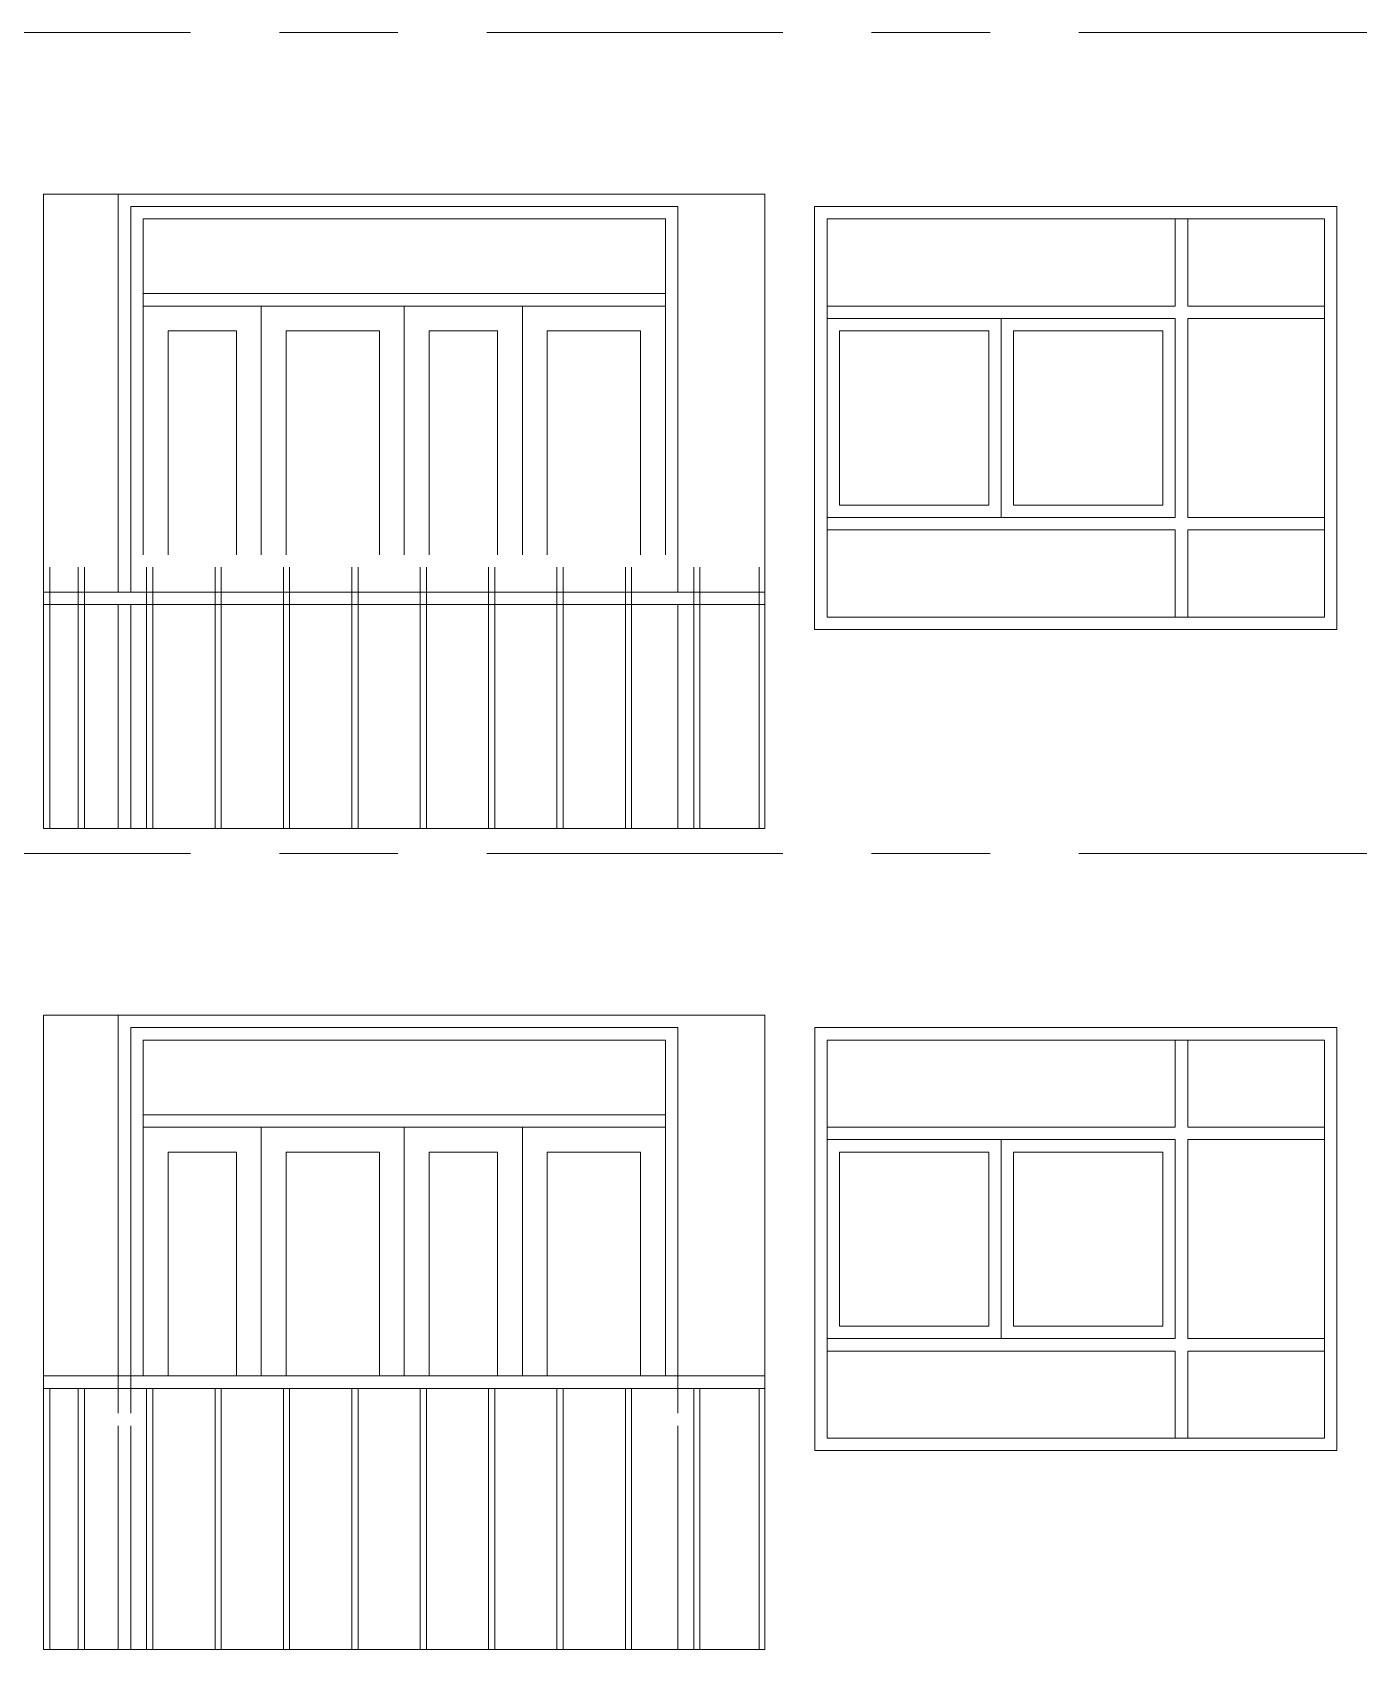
# Model space of a CAD drawing. Header units: millimetres. Extents: x -99196 to 15601, y -9661 to 93550.
# Drawn here: x -16746 to -11413, y 22000 to 28500 of the extents above; entities that cross this region are included whole.
import ezdxf

# ---------------------------------------------------------------- set-up
doc = ezdxf.new("R2010")
doc.units = ezdxf.units.MM
doc.linetypes.add('Centre', pattern=[31.75, 6.35, -4.7625, 15.875, -4.7625])
for name, color, linetype, lineweight in [('CUA', 31, 'Continuous', 9), ('NET THAY 1', 41, 'Continuous', 5), ('NET THAY 2', 55, 'Continuous', 5), ('NET-THAY', 2, 'Continuous', 9), ('TRUC', 225, 'Continuous', 5)]:
    doc.layers.add(name, color=color, linetype=linetype, lineweight=lineweight)

# ---------------------------------------------------------------- blocks, each defined once
blk = doc.blocks.new('CUA LO GIA - DB6-1834141-MẶT ĐỨNG 14-1')
at = {"layer": 'CUA'}
for p, q in [((-16350.5, 19800), (-16350.5, 21200)), ((-14150.5, 21200), (-16350.5, 21200)), ((-14150.5, 21200), (-14150.5, 19800)), ((-16300.5, 21150), (-16300.5, 19800)), ((-16300.5, 21150), (-14200.5, 21150)), ((-14200.5, 19800), (-14200.5, 21150)), ((-14200.5, 20850), (-16300.5, 20850)), ((-16300.5, 20850), (-16300.5, 20800)), ((-14200.5, 20800), (-14200.5, 20850)), ((-16300.5, 20800), (-14200.5, 20800)), ((-15825.5, 20800), (-16300.5, 20800)), ((-16300.5, 20800), (-16300.5, 19800)), ((-15825.5, 19800), (-15825.5, 20800)), ((-15250.5, 19800), (-15250.5, 20800)), ((-15250.5, 20800), (-15250.5, 19800)), ((-14775.5, 20800), (-14775.5, 19800)), ((-14200.5, 20800), (-14775.5, 20800)), ((-14200.5, 19800), (-14200.5, 20800)), ((-16200.5, 19800), (-16200.5, 20700)), ((-16200.5, 20700), (-15925.5, 20700)), ((-15925.5, 20700), (-15925.5, 19800)), ((-15725.5, 20700), (-15350.5, 20700)), ((-15725.5, 19800), (-15725.5, 20700)), ((-15350.5, 20700), (-15350.5, 19800)), ((-15150.5, 19800), (-15150.5, 20700)), ((-15150.5, 20700), (-14875.5, 20700)), ((-14875.5, 20700), (-14875.5, 19800)), ((-14675.5, 20700), (-14300.5, 20700)), ((-14675.5, 19800), (-14675.5, 20700)), ((-14300.5, 20700), (-14300.5, 19800))]:
    blk.add_line(p, q, dxfattribs=at)
blk = doc.blocks.new('X-PHONG NGU 2 - X-PHONG NGU 2_Recovery_-V116-MẶT ĐỨNG 14-1')
at = {"layer": 'CUA'}
for p, q in [((-13550.5, 21150), (-13550.5, 19550)), ((-13550.5, 21150), (-11550.5, 21150)), ((-12100.5, 21150), (-12150.5, 21150)), ((-12150.5, 20800), (-12150.5, 21150)), ((-12100.5, 21150), (-12100.5, 20800)), ((-11550.5, 19550), (-11550.5, 21150)), ((-12150.5, 20800), (-13550.5, 20800)), ((-13550.5, 20800), (-13550.5, 20750)), ((-12850.5, 20750), (-13550.5, 20750)), ((-13550.5, 19950), (-13550.5, 20750)), ((-13550.5, 20750), (-12150.5, 20750)), ((-12850.5, 20750), (-12850.5, 19950)), ((-12150.5, 19950), (-12150.5, 20750)), ((-11550.5, 20800), (-12100.5, 20800)), ((-12100.5, 20750), (-12100.5, 19950)), ((-12100.5, 20750), (-11550.5, 20750)), ((-11550.5, 20800), (-11550.5, 20750)), ((-13500.5, 20700), (-13500.5, 20000)), ((-13500.5, 20700), (-12900.5, 20700)), ((-12900.5, 20000), (-12900.5, 20700)), ((-12800.5, 20700), (-12200.5, 20700)), ((-12800.5, 20700), (-12800.5, 20000)), ((-12200.5, 20000), (-12200.5, 20700)), ((-13500.5, 20000), (-12900.5, 20000)), ((-12800.5, 20000), (-12200.5, 20000)), ((-12850.5, 19950), (-13550.5, 19950)), ((-13550.5, 19950), (-12150.5, 19950)), ((-13550.5, 19900), (-13550.5, 19950)), ((-12150.5, 19900), (-13550.5, 19900)), ((-12150.5, 19550), (-12150.5, 19900)), ((-12100.5, 19950), (-11550.5, 19950)), ((-12100.5, 19900), (-12100.5, 19550)), ((-11550.5, 19900), (-12100.5, 19900)), ((-11550.5, 19950), (-11550.5, 19900)), ((-13550.5, 19550), (-11550.5, 19550)), ((-12100.5, 19550), (-12150.5, 19550))]:
    blk.add_line(p, q, dxfattribs=at)
blk = doc.blocks.new('Railing - 25mm-V113-MẶT ĐỨNG 14-1')
at = {"layer": 'NET THAY 2'}
for p, q in [((-1864.4, 18700), (-1864.4, 19750)), ((-1839.4, 18700), (-1839.4, 19750))]:
    blk.add_line(p, q, dxfattribs=at)
blk = doc.blocks.new('Railing - 25mm-V114-MẶT ĐỨNG 14-1')
at = {"layer": 'NET THAY 2'}
blk.add_line((-1725.5, 18700), (-1725.5, 19750), dxfattribs=at)
blk = doc.blocks.new('Railing - 25mm-V115-MẶT ĐỨNG 14-1')
at = {"layer": 'NET THAY 2'}
blk.add_line((-4576.9, 18700), (-4576.9, 19750), dxfattribs=at)
blk = doc.blocks.new('Railing - Railing-1915004-MẶT ĐỨNG 14-1')
at = {"extrusion": (0, 0, -1), "zscale": -1}
for name, p in [('Railing - 25mm-V114-MẶT ĐỨNG 14-1', (18401, 3300)), ('Railing - 25mm-V113-MẶT ĐỨNG 14-1', (18401, 3300)), ('Railing - 25mm-V113-MẶT ĐỨNG 14-1', (18126, 3300)), ('Railing - 25mm-V113-MẶT ĐỨNG 14-1', (17851, 3300)), ('Railing - 25mm-V113-MẶT ĐỨNG 14-1', (17576, 3300)), ('Railing - 25mm-V113-MẶT ĐỨNG 14-1', (17301, 3300)), ('Railing - 25mm-V113-MẶT ĐỨNG 14-1', (17026, 3300)), ('Railing - 25mm-V113-MẶT ĐỨNG 14-1', (16751, 3300)), ('Railing - 25mm-V113-MẶT ĐỨNG 14-1', (16476, 3300)), ('Railing - 25mm-V113-MẶT ĐỨNG 14-1', (16201, 3300)), ('Railing - 25mm-V113-MẶT ĐỨNG 14-1', (15926, 3300)), ('Railing - 25mm-V115-MẶT ĐỨNG 14-1', (18401, 3300))]:
    blk.add_blockref(name, p, dxfattribs=at)
blk = doc.blocks.new('Top Rail Type - Top Rail_Internal_-1915005-MẶT ĐỨNG 14-1')
at = {"layer": 'NET THAY 1'}
for p, q in [((-13800.5, 22950), (-16700.5, 22950)), ((-16700.5, 22900), (-13800.5, 22900))]:
    blk.add_line(p, q, dxfattribs=at)
blk = doc.blocks.new('A$C677B3655')
at = {"layer": 'NET-THAY'}
for p, q in [((-27128.3, 2650), (-30028.3, 2650)), ((-30028.3, 100), (-30028.3, 2650)), ((-29728.3, 1050), (-29728.3, 2650)), ((-29678.3, 1050), (-29678.3, 2600)), ((-29678.3, 2600), (-27478.3, 2600)), ((-27478.3, 2600), (-27478.3, 1050)), ((-27128.3, 2650), (-27128.3, 100)), ((-26928.3, 900), (-26928.3, 2600)), ((-26928.3, 2600), (-24828.3, 2600)), ((-24828.3, 2600), (-24828.3, 900)), ((-29728.3, 100), (-29728.3, 1000)), ((-29678.3, 100), (-29678.3, 1000)), ((-27478.3, 1000), (-27478.3, 100)), ((-24828.3, 900), (-26928.3, 900)), ((-27128.3, 100), (-30028.3, 100))]:
    blk.add_line(p, q, dxfattribs=at)
at = {"layer": 'CUA'}
for name in ['CUA LO GIA - DB6-1834141-MẶT ĐỨNG 14-1', 'X-PHONG NGU 2 - X-PHONG NGU 2_Recovery_-V116-MẶT ĐỨNG 14-1']:
    blk.add_blockref(name, (-13327.7, -18600), dxfattribs=at)
at = {"layer": 'NET THAY 1'}
for name in ['Railing - Railing-1915004-MẶT ĐỨNG 14-1', 'Top Rail Type - Top Rail_Internal_-1915005-MẶT ĐỨNG 14-1']:
    blk.add_blockref(name, (-13327.7, -21900), dxfattribs=at)

msp = doc.modelspace()

# ---------------------------------------------------------------- linework, layer by layer
at = {"layer": 'NET-THAY'}
for p, q in [((-13800.5, 24550), (-16700.5, 24550)), ((-16700.5, 22000), (-16700.5, 24550)), ((-16400.5, 22950), (-16400.5, 24550)), ((-13800.5, 24550), (-13800.5, 22000)), ((-16350.5, 22950), (-16350.5, 24500)), ((-16350.5, 24500), (-14150.5, 24500)), ((-14150.5, 24500), (-14150.5, 22950)), ((-13600.5, 22800), (-13600.5, 24500)), ((-13600.5, 24500), (-11500.5, 24500)), ((-11500.5, 24500), (-11500.5, 22800)), ((-16400.5, 22000), (-16400.5, 22900)), ((-16350.5, 22000), (-16350.5, 22900)), ((-14150.5, 22900), (-14150.5, 22000)), ((-11500.5, 22800), (-13600.5, 22800)), ((-13800.5, 22000), (-16700.5, 22000))]:
    msp.add_line(p, q, dxfattribs=at)
at = {"layer": 'TRUC', "linetype": 'Centre', "ltscale": 75}
for p, q in [((-99096.4, 28500), (15600.6, 28500)), ((-99096.4, 25200), (15600.6, 25200))]:
    msp.add_line(p, q, dxfattribs=at)

# ---------------------------------------------------------------- block references
at = {"layer": 'CUA'}
for name in ['CUA LO GIA - DB6-1834141-MẶT ĐỨNG 14-1', 'X-PHONG NGU 2 - X-PHONG NGU 2_Recovery_-V116-MẶT ĐỨNG 14-1']:
    msp.add_blockref(name, (0, 3300), dxfattribs=at)
at = {"layer": 'NET THAY 1'}
for name, p in [('Top Rail Type - Top Rail_Internal_-1915005-MẶT ĐỨNG 14-1', (0, 150)), ('Railing - Railing-1915004-MẶT ĐỨNG 14-1', (0, 0))]:
    msp.add_blockref(name, p, dxfattribs=at)
at = {"layer": 'NET-THAY'}
msp.add_blockref('A$C677B3655', (13327.7, 25200), dxfattribs=at)

doc.saveas('drawing.dxf')
